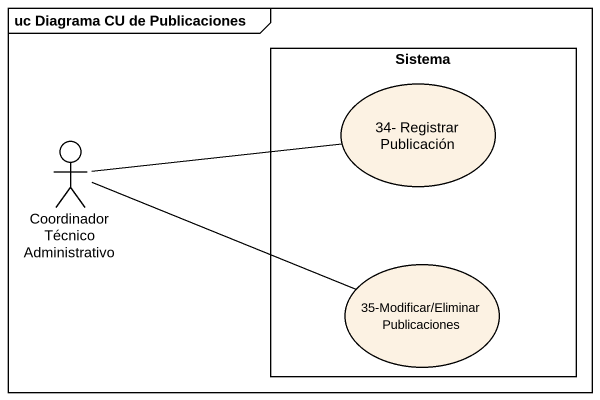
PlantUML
@startuml
mainframe uc Diagrama CU de Publicaciones
rectangle Sistema {
  usecase "34- Registrar Publicación" as u34_Registrar_Publicación #FCF2E3
  usecase "35-Modificar/Eliminar Publicaciones" as u35_Modificar_Eliminar #FCF2E3
}
actor "Coordinador Técnico Administrativo" as Coordinador_Técnico
Coordinador_Técnico -right- u34_Registrar_Publicación
Coordinador_Técnico -right- u35_Modificar_Eliminar
@enduml
